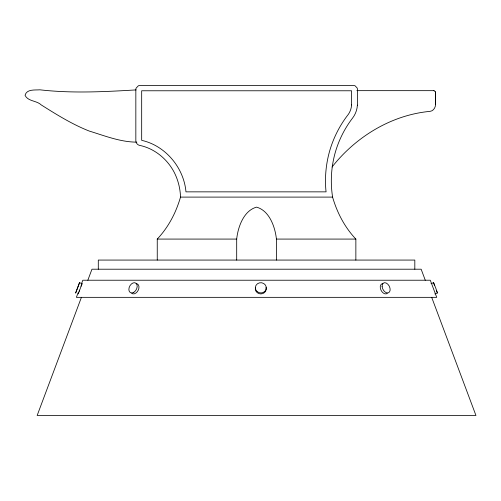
<?xml version="1.0" encoding="UTF-8"?>
<svg xmlns="http://www.w3.org/2000/svg" width="501" height="501" viewBox="0 0 501 501"><rect width="100%" height="100%" fill="white"/><g stroke="black" fill="none" stroke-linecap="round" stroke-linejoin="round"><path stroke-width="0.75" d="M433.91 90.656L435.394 91.815A2.148 2.148 0 0 1 435.513 92.528L435.519 104.396C435.582 107.583 433.378 111.022 430.021 111.36C391.362 114.967 355.81 136.811 332.019 167.033M236.691 260.069L236.691 239.077C237.95 227.016 243.705 210.633 256.556 207.138C269.4 210.633 275.162 227.016 276.414 239.077L276.414 260.069M79.515 282.689L75.67 292.96L79.515 282.689L82.083 283.647L78.237 293.924L78.707 292.415M357.413 105.147L357.413 89.472A4.146 4.146 0 0 0 357.132 87.963L355.109 85.828A3.563 3.563 0 0 0 353.681 85.527L139.817 85.527A3.795 3.795 0 0 0 138.295 85.846L136.14 88.126A4.415 4.415 0 0 0 135.834 89.735L135.834 140.474A5.248 5.248 0 0 0 136.328 142.704C136.961 144.056 138.22 145.102 139.691 145.396C154.627 148.496 167.409 159.118 174.335 172.569C178.156 180.178 180.254 188.589 180.523 197.1C178.963 202.46 177.041 207.715 174.743 212.8C170.34 222.406 164.522 231.393 157.251 239.077L157.251 260.069M79.083 291.357L79.534 290.117M77.993 293.066L76.39 297.344L436.722 297.344L430.29 280.228L82.822 280.228L81.481 283.791M81.419 297.344L37.162 415.473L475.95 415.473L431.687 297.344M87.838 280.228L91.965 269.206L421.147 269.206L425.274 280.228M81.005 286.215L82.083 283.647M431.029 283.647L433.597 282.689L435.651 287.825L437.442 292.96L434.874 293.924M136.115 89.911C104.102 91.802 71.85 93.48 39.911 89.817C34.863 90.224 26.716 88.896 25.05 95.309C28 101.553 36.692 100.451 41.276 104.953C56.669 114.641 72.232 124.354 89.222 131.049C104.778 135.809 120.403 142.096 136.867 142.146M356.844 90.656L434.117 90.668M180.523 197.1L332.589 197.1C337.054 212.587 344.732 227.322 355.86 239.077L355.86 260.069M157.251 239.077L236.691 239.077M276.414 239.077L355.86 239.077M437.442 292.96L436.365 290.392M434.442 285.257L433.597 282.689M435.394 91.815L435.519 104.396M414.815 269.206L414.815 260.069L98.296 260.069L98.296 269.206M332.595 197.093A104.39 104.39 0 0 1 335.513 151.609C339.121 139.503 344.895 128.068 352.598 118.054A23.334 23.334 0 0 0 357.388 105.141M387.367 293.235A5.486 3.545 62.6 0 1 380.973 290.117A5.486 3.545 62.6 0 1 382.87 283.647M136.134 283.647A5.486 3.72 -61.5 0 1 138.295 290.117A5.486 3.72 -61.5 0 1 131.669 293.235M266.056 287.455A5.486 5.135 3.6 0 1 260.814 293.924A5.486 5.135 3.6 0 1 255.46 287.455M351.57 104.947L351.502 105.799A18.443 18.443 0 0 1 348.345 114.347C340.004 125.037 333.722 137.274 329.865 150.269A109.099 109.099 0 0 0 325.857 189.879L326.088 191.852L185.965 191.852C183.873 167.678 165.43 145.634 141.677 140.349L141.677 90.775L351.57 90.775L351.57 104.947M382.106 286.497A5.486 3.545 62.6 0 0 388.45 292.784A5.486 3.545 62.6 0 0 387.818 284.192A5.486 3.545 62.6 0 0 382.106 286.497M133.867 292.271A5.486 3.72 -61.5 0 0 136.166 283.378A5.486 3.72 -61.5 0 0 129.064 287.825A5.486 3.72 -61.5 0 0 133.867 292.271M256.988 291.457A5.486 5.135 3.6 0 0 266.137 289.152A5.486 5.135 3.6 0 0 259.368 282.865A5.486 5.135 3.6 0 0 256.988 291.457"/></g></svg>
